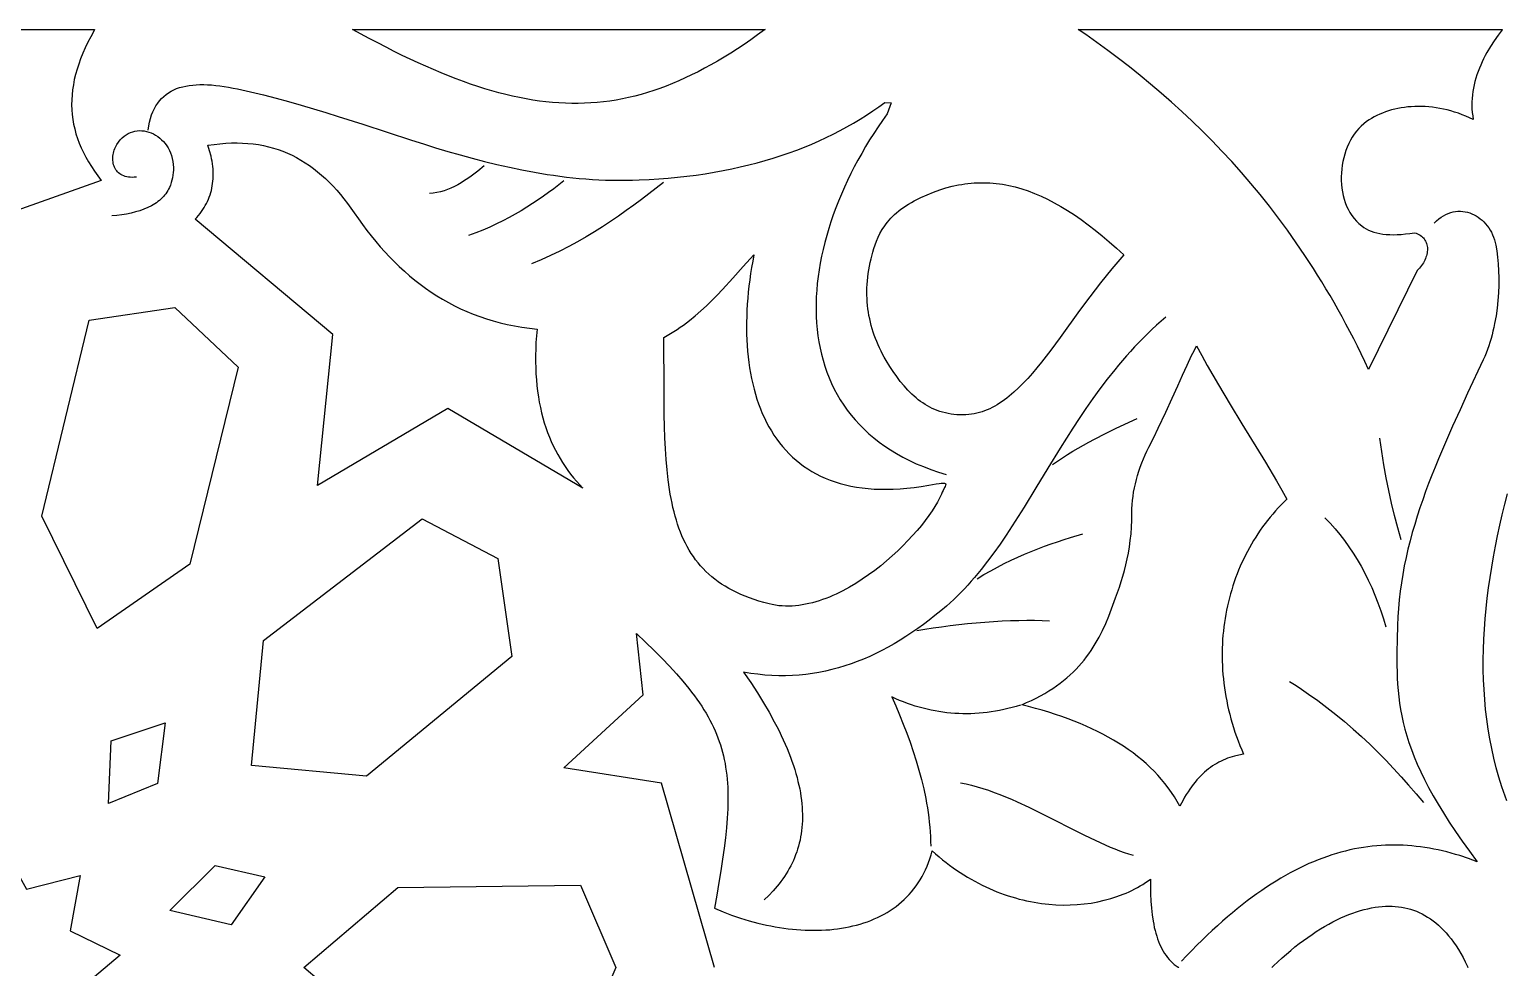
# Model space of a CAD drawing. Extents: x -332 to 348, y -263 to 352.
# Drawn here: x 3.03 to 46.91, y 264.11 to 292 of the extents above; entities that cross this region are included whole.
import ezdxf

# ---------------------------------------------------------------- set-up
doc = ezdxf.new("R2010")
doc.units = 0
doc.layers.add('LAYER_1', color=18, linetype='CONTINUOUS')
doc.layers.add('LAYER_2', color=174, linetype='CONTINUOUS')

msp = doc.modelspace()

# ---------------------------------------------------------------- linework, layer by layer
at = {"layer": 'LAYER_1'}
for points in [[(-1.023, 292), (4.971, 292), (4.945, 291.955), (4.853, 291.786), (4.768, 291.62), (4.69, 291.455), (4.619, 291.293), (4.555, 291.133), (4.498, 290.974), (4.447, 290.817), (4.404, 290.662), (4.367, 290.509), (4.338, 290.356), (4.315, 290.206), (4.299, 290.057), (4.29, 289.909), (4.287, 289.762), (4.292, 289.616), (4.303, 289.471), (4.321, 289.328), (4.346, 289.185), (4.378, 289.043), (4.416, 288.901), (4.461, 288.76), (4.513, 288.62), (4.572, 288.481), (4.637, 288.341), (4.709, 288.202), (4.788, 288.063), (4.873, 287.925), (4.965, 287.786), (5.064, 287.648), (5.169, 287.509), (2.35, 286.513)], [(46.95, 269.064), (46.899, 269.204), (46.85, 269.344), (46.804, 269.482), (46.715, 269.766), (46.636, 270.049), (46.564, 270.334), (46.501, 270.62), (46.444, 270.908), (46.396, 271.197), (46.355, 271.488), (46.321, 271.78), (46.293, 272.074), (46.273, 272.37), (46.259, 272.666), (46.252, 272.964), (46.251, 273.264), (46.257, 273.565), (46.268, 273.867), (46.285, 274.17), (46.308, 274.474), (46.337, 274.78), (46.371, 275.086), (46.41, 275.394), (46.454, 275.703), (46.503, 276.012), (46.556, 276.322), (46.614, 276.633), (46.677, 276.945), (46.743, 277.257), (46.814, 277.57), (46.888, 277.884), (46.966, 278.198)], [(23.4, 264.109), (21.823, 269.585), (18.923, 270.044), (21.274, 272.221), (21.078, 274.041), (21.348, 273.785), (21.601, 273.538), (21.838, 273.299), (22.06, 273.067), (22.266, 272.841), (22.458, 272.621), (22.635, 272.404), (22.718, 272.298), (22.798, 272.191), (22.874, 272.086), (22.947, 271.981), (23.017, 271.877), (23.083, 271.773), (23.146, 271.669), (23.206, 271.565), (23.262, 271.461), (23.316, 271.358), (23.366, 271.253), (23.414, 271.149), (23.458, 271.044), (23.499, 270.939), (23.538, 270.833), (23.574, 270.726), (23.606, 270.618), (23.636, 270.51), (23.664, 270.4), (23.688, 270.289), (23.71, 270.177), (23.729, 270.063), (23.746, 269.948), (23.761, 269.831), (23.772, 269.713), (23.782, 269.593), (23.789, 269.47), (23.793, 269.346), (23.796, 269.22), (23.796, 269.091), (23.79, 268.826), (23.775, 268.551), (23.752, 268.264), (23.721, 267.965), (23.683, 267.653), (23.638, 267.328), (23.586, 266.987), (23.528, 266.631), (23.464, 266.259), (23.395, 265.869), (23.65, 265.763), (23.907, 265.666), (24.166, 265.578), (24.425, 265.5), (24.684, 265.43), (24.814, 265.399), (24.943, 265.37), (25.072, 265.343), (25.201, 265.319), (25.33, 265.298), (25.458, 265.278), (25.586, 265.262), (25.713, 265.247), (25.839, 265.236), (25.965, 265.226), (26.09, 265.22), (26.215, 265.215), (26.338, 265.214), (26.461, 265.215), (26.582, 265.218), (26.703, 265.225), (26.822, 265.233), (26.94, 265.245), (27.057, 265.259), (27.173, 265.276), (27.287, 265.295), (27.4, 265.318), (27.512, 265.343), (27.622, 265.371), (27.73, 265.401), (27.836, 265.434), (27.941, 265.471), (28.044, 265.51), (28.145, 265.551), (28.244, 265.596), (28.341, 265.644), (28.436, 265.694), (28.529, 265.748), (28.619, 265.804), (28.708, 265.864), (28.794, 265.926), (28.877, 265.991), (28.959, 266.059), (29.037, 266.131), (29.113, 266.205), (29.187, 266.283), (29.257, 266.363), (29.325, 266.447), (29.39, 266.533), (29.452, 266.623), (29.511, 266.716), (29.568, 266.813), (29.621, 266.912), (29.67, 267.015), (29.717, 267.12), (29.76, 267.229), (29.8, 267.342), (29.837, 267.457), (29.87, 267.576), (29.971, 267.486), (30.073, 267.398), (30.176, 267.313), (30.28, 267.231), (30.385, 267.152), (30.49, 267.075), (30.596, 267.001), (30.703, 266.93), (30.81, 266.861), (30.917, 266.796), (31.025, 266.732), (31.134, 266.672), (31.243, 266.614), (31.352, 266.559), (31.461, 266.506), (31.571, 266.456), (31.681, 266.408), (31.791, 266.363), (31.902, 266.321), (32.012, 266.281), (32.123, 266.243), (32.234, 266.208), (32.344, 266.175), (32.455, 266.145), (32.565, 266.117), (32.675, 266.092), (32.786, 266.069), (32.895, 266.048), (33.115, 266.014), (33.332, 265.989), (33.548, 265.973), (33.762, 265.966), (33.974, 265.968), (34.183, 265.979), (34.389, 265.998), (34.591, 266.026), (34.79, 266.062), (34.985, 266.106), (35.176, 266.158), (35.362, 266.218), (35.543, 266.285), (35.632, 266.322), (35.719, 266.361), (35.805, 266.401), (35.889, 266.444), (35.972, 266.488), (36.054, 266.534), (36.134, 266.581), (36.212, 266.631), (36.288, 266.682), (36.363, 266.735), (36.359, 266.512), (36.361, 266.294), (36.369, 266.082), (36.384, 265.876), (36.406, 265.677), (36.435, 265.485), (36.453, 265.392), (36.472, 265.301), (36.493, 265.212), (36.516, 265.126), (36.542, 265.042), (36.569, 264.96), (36.598, 264.881), (36.63, 264.804), (36.663, 264.73), (36.699, 264.659), (36.736, 264.59), (36.777, 264.525), (36.819, 264.462), (36.863, 264.403), (36.91, 264.346), (36.959, 264.293), (37.011, 264.243), (37.065, 264.197), (37.121, 264.153), (37.18, 264.114), (37.196, 264.114), (37.188, 264.109)], [(39.966, 264.109), (40.013, 264.155), (40.141, 264.276), (40.269, 264.392), (40.397, 264.505), (40.525, 264.614), (40.653, 264.718), (40.78, 264.818), (40.907, 264.914), (41.033, 265.005), (41.159, 265.092), (41.284, 265.175), (41.409, 265.254), (41.533, 265.328), (41.655, 265.398), (41.777, 265.463), (41.898, 265.525), (42.018, 265.581), (42.137, 265.634), (42.254, 265.682), (42.37, 265.725), (42.484, 265.765), (42.597, 265.8), (42.709, 265.831), (42.819, 265.857), (42.927, 265.88), (43.034, 265.898), (43.138, 265.912), (43.241, 265.923), (43.343, 265.929), (43.442, 265.931), (43.54, 265.929), (43.636, 265.924), (43.73, 265.914), (43.823, 265.901), (43.914, 265.884), (44.003, 265.864), (44.091, 265.839), (44.178, 265.811), (44.264, 265.779), (44.348, 265.743), (44.432, 265.702), (44.515, 265.658), (44.596, 265.61), (44.677, 265.557), (44.757, 265.499), (44.836, 265.437), (44.915, 265.37), (44.993, 265.298), (45.07, 265.221), (45.146, 265.138), (45.221, 265.05), (45.295, 264.957), (45.368, 264.857), (45.44, 264.752), (45.511, 264.641), (45.58, 264.524), (45.648, 264.401), (45.715, 264.272), (45.779, 264.137), (45.792, 264.109)]]:
    msp.add_lwpolyline(points, dxfattribs=at)
for points in [[(24.883, 291.987), (24.678, 291.839), (24.476, 291.696), (24.275, 291.559), (24.076, 291.427), (23.878, 291.301), (23.682, 291.179), (23.487, 291.063), (23.293, 290.952), (23.101, 290.846), (22.909, 290.745), (22.718, 290.65), (22.529, 290.56), (22.34, 290.475), (22.151, 290.395), (21.964, 290.32), (21.777, 290.25), (21.59, 290.185), (21.403, 290.126), (21.217, 290.071), (21.031, 290.021), (20.845, 289.977), (20.659, 289.938), (20.472, 289.903), (20.286, 289.874), (20.099, 289.849), (19.912, 289.829), (19.724, 289.815), (19.535, 289.805), (19.346, 289.8), (19.156, 289.8), (18.965, 289.805), (18.774, 289.815), (18.581, 289.83), (18.387, 289.849), (18.191, 289.874), (17.994, 289.903), (17.796, 289.937), (17.597, 289.975), (17.395, 290.019), (17.192, 290.067), (16.987, 290.12), (16.78, 290.178), (16.572, 290.24), (16.361, 290.307), (16.148, 290.379), (15.932, 290.455), (15.714, 290.536), (15.494, 290.622), (15.271, 290.712), (15.046, 290.807), (14.818, 290.907), (14.587, 291.011), (14.353, 291.119), (14.116, 291.232), (13.876, 291.35), (13.632, 291.472), (13.386, 291.599), (13.136, 291.73), (12.635, 292), (24.9, 292)], [(46.81, 291.994), (46.689, 291.832), (46.573, 291.665), (46.462, 291.492), (46.357, 291.314), (46.308, 291.223), (46.261, 291.132), (46.216, 291.038), (46.174, 290.944), (46.134, 290.849), (46.097, 290.753), (46.063, 290.656), (46.032, 290.558), (46.004, 290.459), (45.98, 290.359), (45.959, 290.258), (45.941, 290.157), (45.928, 290.055), (45.918, 289.952), (45.913, 289.848), (45.912, 289.744), (45.915, 289.64), (45.923, 289.535), (45.936, 289.429), (45.953, 289.323), (45.842, 289.375), (45.732, 289.423), (45.621, 289.467), (45.51, 289.508), (45.399, 289.545), (45.288, 289.577), (45.178, 289.607), (45.068, 289.632), (44.958, 289.654), (44.849, 289.673), (44.741, 289.688), (44.633, 289.699), (44.526, 289.707), (44.42, 289.712), (44.315, 289.713), (44.211, 289.711), (44.109, 289.705), (44.008, 289.697), (43.908, 289.685), (43.809, 289.67), (43.713, 289.652), (43.618, 289.631), (43.524, 289.607), (43.433, 289.58), (43.343, 289.55), (43.256, 289.517), (43.171, 289.481), (43.088, 289.442), (43.008, 289.401), (42.929, 289.357), (42.854, 289.31), (42.781, 289.26), (42.699, 289.198), (42.622, 289.129), (42.549, 289.054), (42.48, 288.974), (42.416, 288.889), (42.357, 288.799), (42.302, 288.705), (42.252, 288.607), (42.207, 288.506), (42.167, 288.402), (42.132, 288.295), (42.101, 288.186), (42.076, 288.076), (42.056, 287.964), (42.041, 287.85), (42.031, 287.737), (42.026, 287.623), (42.027, 287.509), (42.033, 287.396), (42.045, 287.283), (42.063, 287.173), (42.085, 287.064), (42.114, 286.957), (42.148, 286.852), (42.189, 286.751), (42.235, 286.653), (42.287, 286.559), (42.345, 286.469), (42.409, 286.383), (42.479, 286.303), (42.555, 286.227), (42.638, 286.158), (42.702, 286.112), (42.769, 286.071), (42.841, 286.034), (42.917, 286.002), (42.998, 285.974), (43.083, 285.95), (43.172, 285.931), (43.266, 285.916), (43.366, 285.906), (43.47, 285.9), (43.579, 285.899), (43.694, 285.902), (43.814, 285.909), (43.94, 285.921), (44.071, 285.938), (44.208, 285.959), (44.255, 285.943), (44.299, 285.925), (44.339, 285.905), (44.377, 285.882), (44.411, 285.857), (44.442, 285.83), (44.47, 285.802), (44.495, 285.771), (44.517, 285.739), (44.536, 285.705), (44.553, 285.67), (44.566, 285.634), (44.576, 285.597), (44.584, 285.558), (44.589, 285.519), (44.591, 285.479), (44.59, 285.438), (44.587, 285.397), (44.581, 285.355), (44.572, 285.313), (44.561, 285.271), (44.547, 285.228), (44.531, 285.186), (44.513, 285.144), (44.492, 285.103), (44.469, 285.062), (44.443, 285.021), (44.415, 284.981), (44.385, 284.942), (44.353, 284.904), (44.318, 284.867), (44.282, 284.831), (42.841, 281.895), (42.732, 282.126), (42.622, 282.354), (42.511, 282.58), (42.398, 282.803), (42.284, 283.023), (42.168, 283.241), (42.052, 283.456), (41.934, 283.669), (41.815, 283.879), (41.695, 284.087), (41.574, 284.292), (41.451, 284.495), (41.327, 284.695), (41.203, 284.893), (40.949, 285.281), (40.692, 285.661), (40.43, 286.031), (40.164, 286.392), (39.894, 286.745), (39.619, 287.089), (39.341, 287.425), (39.059, 287.753), (38.773, 288.073), (38.483, 288.386), (38.19, 288.691), (37.894, 288.989), (37.594, 289.279), (37.291, 289.563), (36.984, 289.841), (36.675, 290.112), (36.363, 290.377), (36.047, 290.636), (35.729, 290.889), (35.409, 291.137), (35.086, 291.379), (34.76, 291.616), (34.432, 291.848), (34.212, 292), (46.815, 292)], [(9.368, 288.625), (9.528, 288.614), (9.685, 288.598), (9.84, 288.576), (9.991, 288.548), (10.139, 288.514), (10.285, 288.475), (10.428, 288.429), (10.568, 288.378), (10.706, 288.322), (10.84, 288.259), (10.973, 288.192), (11.103, 288.118), (11.23, 288.04), (11.355, 287.956), (11.478, 287.866), (11.598, 287.772), (11.716, 287.672), (11.832, 287.567), (11.946, 287.457), (12.058, 287.342), (12.168, 287.221), (12.275, 287.096), (12.381, 286.966), (12.485, 286.831), (12.588, 286.691), (12.688, 286.547), (12.811, 286.37), (12.935, 286.197), (13.063, 286.027), (13.192, 285.861), (13.325, 285.699), (13.46, 285.541), (13.598, 285.387), (13.738, 285.237), (13.882, 285.091), (14.028, 284.949), (14.178, 284.811), (14.33, 284.678), (14.486, 284.55), (14.644, 284.426), (14.806, 284.307), (14.972, 284.193), (15.141, 284.083), (15.313, 283.979), (15.488, 283.879), (15.668, 283.785), (15.851, 283.696), (16.037, 283.613), (16.228, 283.535), (16.422, 283.462), (16.62, 283.396), (16.822, 283.334), (17.028, 283.279), (17.238, 283.23), (17.453, 283.187), (17.671, 283.149), (17.894, 283.118), (18.121, 283.094), (18.104, 282.892), (18.091, 282.694), (18.083, 282.5), (18.078, 282.309), (18.078, 282.123), (18.082, 281.94), (18.09, 281.76), (18.102, 281.585), (18.118, 281.413), (18.138, 281.244), (18.162, 281.08), (18.19, 280.918), (18.221, 280.76), (18.256, 280.606), (18.295, 280.454), (18.338, 280.307), (18.384, 280.162), (18.434, 280.021), (18.488, 279.883), (18.545, 279.748), (18.605, 279.616), (18.669, 279.487), (18.736, 279.362), (18.807, 279.239), (18.88, 279.12), (18.957, 279.003), (19.038, 278.889), (19.121, 278.779), (19.208, 278.671), (19.298, 278.565), (19.39, 278.463), (19.486, 278.363), (15.467, 280.728), (11.6, 278.445), (12.055, 282.931), (7.96, 286.356), (8.011, 286.412), (8.059, 286.469), (8.104, 286.527), (8.147, 286.585), (8.187, 286.644), (8.225, 286.705), (8.261, 286.766), (8.294, 286.827), (8.324, 286.89), (8.352, 286.954), (8.378, 287.018), (8.401, 287.083), (8.422, 287.149), (8.44, 287.216), (8.455, 287.283), (8.468, 287.352), (8.479, 287.421), (8.487, 287.491), (8.493, 287.562), (8.496, 287.633), (8.496, 287.706), (8.495, 287.779), (8.49, 287.854), (8.483, 287.929), (8.474, 288.004), (8.462, 288.081), (8.448, 288.158), (8.431, 288.237), (8.39, 288.396), (8.339, 288.558), (8.519, 288.585), (8.695, 288.605), (8.868, 288.619), (9.038, 288.627), (9.205, 288.629)], [(31.491, 287.443), (31.585, 287.438), (31.679, 287.431), (31.773, 287.422), (31.867, 287.411), (31.961, 287.397), (32.055, 287.381), (32.149, 287.362), (32.339, 287.318), (32.529, 287.264), (32.721, 287.201), (32.913, 287.128), (33.106, 287.045), (33.301, 286.953), (33.498, 286.851), (33.695, 286.74), (33.895, 286.619), (34.096, 286.488), (34.299, 286.347), (34.504, 286.196), (34.711, 286.036), (34.92, 285.866), (35.132, 285.686), (35.345, 285.496), (35.562, 285.296), (35.383, 285.091), (35.209, 284.885), (35.04, 284.678), (34.875, 284.469), (34.714, 284.261), (34.557, 284.053), (34.252, 283.64), (33.674, 282.842), (33.395, 282.466), (33.257, 282.285), (33.121, 282.111), (32.984, 281.942), (32.848, 281.78), (32.711, 281.626), (32.575, 281.48), (32.437, 281.342), (32.298, 281.213), (32.158, 281.094), (32.088, 281.038), (32.017, 280.985), (31.945, 280.934), (31.873, 280.886), (31.801, 280.841), (31.727, 280.799), (31.654, 280.76), (31.579, 280.723), (31.504, 280.69), (31.428, 280.66), (31.351, 280.633), (31.274, 280.609), (31.196, 280.589), (31.117, 280.572), (31.036, 280.559), (30.955, 280.549), (30.873, 280.543), (30.79, 280.54), (30.697, 280.541), (30.605, 280.545), (30.516, 280.553), (30.429, 280.565), (30.344, 280.58), (30.26, 280.598), (30.179, 280.619), (30.099, 280.643), (30.021, 280.671), (29.945, 280.701), (29.871, 280.734), (29.798, 280.771), (29.727, 280.81), (29.657, 280.851), (29.589, 280.895), (29.522, 280.942), (29.456, 280.992), (29.392, 281.043), (29.329, 281.097), (29.268, 281.154), (29.207, 281.212), (29.148, 281.273), (29.033, 281.401), (28.921, 281.536), (28.813, 281.678), (28.709, 281.827), (28.607, 281.981), (28.496, 282.162), (28.444, 282.254), (28.394, 282.346), (28.347, 282.438), (28.302, 282.531), (28.26, 282.625), (28.22, 282.719), (28.182, 282.814), (28.147, 282.909), (28.115, 283.005), (28.084, 283.102), (28.057, 283.199), (28.032, 283.297), (28.01, 283.396), (27.99, 283.495), (27.973, 283.595), (27.959, 283.696), (27.947, 283.797), (27.938, 283.899), (27.932, 284.002), (27.928, 284.105), (27.928, 284.209), (27.93, 284.314), (27.935, 284.419), (27.943, 284.525), (27.953, 284.632), (27.967, 284.74), (27.984, 284.849), (28.003, 284.958), (28.026, 285.068), (28.051, 285.178), (28.103, 285.381), (28.134, 285.487), (28.17, 285.597), (28.212, 285.708), (28.26, 285.821), (28.316, 285.935), (28.381, 286.049), (28.456, 286.163), (28.497, 286.22), (28.541, 286.276), (28.588, 286.332), (28.639, 286.388), (28.692, 286.443), (28.749, 286.498), (28.809, 286.552), (28.873, 286.605), (28.94, 286.658), (29.011, 286.71), (29.087, 286.76), (29.166, 286.81), (29.249, 286.859), (29.337, 286.907), (29.527, 287.001), (29.715, 287.087), (29.904, 287.163), (30.091, 287.231), (30.278, 287.289), (30.465, 287.338), (30.652, 287.378), (30.745, 287.394), (30.838, 287.409), (30.931, 287.42), (31.025, 287.43), (31.118, 287.437), (31.211, 287.442), (31.305, 287.445), (31.398, 287.445)], [(24.532, 285.11), (24.5, 284.925), (24.471, 284.74), (24.445, 284.556), (24.422, 284.372), (24.402, 284.19), (24.385, 284.008), (24.372, 283.828), (24.361, 283.648), (24.354, 283.47), (24.35, 283.293), (24.35, 283.117), (24.352, 282.944), (24.359, 282.771), (24.368, 282.601), (24.381, 282.432), (24.398, 282.265), (24.418, 282.1), (24.441, 281.938), (24.468, 281.777), (24.499, 281.619), (24.534, 281.464), (24.572, 281.31), (24.614, 281.16), (24.659, 281.012), (24.709, 280.867), (24.762, 280.725), (24.819, 280.586), (24.88, 280.451), (24.945, 280.318), (25.014, 280.189), (25.087, 280.063), (25.165, 279.941), (25.246, 279.822), (25.331, 279.707), (25.421, 279.596), (25.514, 279.489), (25.612, 279.386), (25.715, 279.287), (25.821, 279.193), (25.932, 279.102), (26.047, 279.016), (26.167, 278.935), (26.291, 278.858), (26.42, 278.786), (26.553, 278.719), (26.691, 278.657), (26.833, 278.6), (26.98, 278.548), (27.132, 278.501), (27.288, 278.459), (27.449, 278.423), (27.615, 278.393), (27.786, 278.368), (27.961, 278.349), (28.142, 278.336), (28.327, 278.328), (28.518, 278.327), (28.713, 278.332), (28.913, 278.343), (29.119, 278.361), (29.329, 278.385), (29.545, 278.415), (29.766, 278.452), (29.99, 278.49), (30.073, 278.503), (30.14, 278.51), (30.192, 278.512), (30.23, 278.509), (30.255, 278.502), (30.263, 278.496), (30.268, 278.488), (30.271, 278.48), (30.272, 278.47), (30.268, 278.446), (30.256, 278.416), (30.239, 278.381), (30.193, 278.294), (30.167, 278.241), (30.141, 278.182), (30.089, 278.068), (30.025, 277.946), (29.95, 277.818), (29.864, 277.684), (29.768, 277.544), (29.662, 277.401), (29.546, 277.254), (29.421, 277.104), (29.288, 276.953), (29.147, 276.801), (28.999, 276.649), (28.843, 276.498), (28.681, 276.348), (28.513, 276.201), (28.34, 276.057), (28.161, 275.917), (27.978, 275.783), (27.791, 275.654), (27.6, 275.531), (27.406, 275.416), (27.21, 275.31), (27.111, 275.26), (27.012, 275.212), (26.912, 275.167), (26.811, 275.124), (26.711, 275.084), (26.61, 275.047), (26.509, 275.013), (26.408, 274.982), (26.307, 274.954), (26.206, 274.929), (26.105, 274.908), (26.005, 274.89), (25.904, 274.875), (25.804, 274.864), (25.704, 274.857), (25.604, 274.854), (25.505, 274.854), (25.406, 274.859), (25.308, 274.867), (25.211, 274.88), (25.114, 274.898), (25.018, 274.92), (24.866, 274.96), (24.72, 275.003), (24.578, 275.048), (24.441, 275.097), (24.308, 275.148), (24.181, 275.201), (24.058, 275.258), (23.939, 275.317), (23.825, 275.378), (23.715, 275.443), (23.61, 275.51), (23.508, 275.579), (23.411, 275.652), (23.318, 275.727), (23.228, 275.805), (23.143, 275.885), (23.061, 275.968), (22.983, 276.054), (22.909, 276.142), (22.837, 276.233), (22.77, 276.327), (22.706, 276.423), (22.644, 276.522), (22.587, 276.624), (22.532, 276.728), (22.48, 276.835), (22.431, 276.944), (22.385, 277.057), (22.341, 277.172), (22.301, 277.289), (22.263, 277.409), (22.227, 277.532), (22.194, 277.657), (22.163, 277.786), (22.134, 277.916), (22.107, 278.05), (22.083, 278.186), (22.06, 278.324), (22.021, 278.609), (21.988, 278.905), (21.962, 279.211), (21.941, 279.527), (21.925, 279.854), (21.914, 280.192), (21.905, 280.54), (21.9, 280.898), (21.897, 281.267), (21.893, 282.846), (21.995, 282.902), (22.094, 282.96), (22.191, 283.02), (22.287, 283.082), (22.381, 283.146), (22.472, 283.211), (22.651, 283.347), (22.825, 283.488), (22.993, 283.636), (23.157, 283.788), (23.318, 283.945), (23.476, 284.105), (23.631, 284.269), (23.94, 284.606), (24.25, 284.949), (24.567, 285.296)], [(9.234, 281.962), (7.804, 276.103), (5.042, 274.184), (3.4, 277.529), (4.808, 283.36), (7.352, 283.733)], [(37.885, 282.303), (38.046, 282.014), (38.211, 281.724), (38.381, 281.434), (38.727, 280.854), (39.078, 280.276), (39.772, 279.137), (40.103, 278.581), (40.261, 278.307), (40.415, 278.037), (40.327, 277.951), (40.241, 277.864), (40.156, 277.775), (40.074, 277.685), (39.994, 277.593), (39.915, 277.499), (39.839, 277.404), (39.764, 277.307), (39.691, 277.209), (39.621, 277.109), (39.552, 277.008), (39.486, 276.905), (39.421, 276.801), (39.358, 276.696), (39.298, 276.59), (39.239, 276.482), (39.183, 276.373), (39.129, 276.263), (39.077, 276.152), (39.026, 276.039), (38.979, 275.926), (38.933, 275.811), (38.889, 275.696), (38.848, 275.579), (38.808, 275.462), (38.771, 275.343), (38.736, 275.224), (38.704, 275.103), (38.673, 274.982), (38.645, 274.86), (38.619, 274.737), (38.596, 274.614), (38.574, 274.49), (38.555, 274.365), (38.539, 274.239), (38.524, 274.113), (38.512, 273.986), (38.503, 273.859), (38.495, 273.731), (38.491, 273.602), (38.488, 273.473), (38.488, 273.344), (38.49, 273.214), (38.495, 273.084), (38.503, 272.954), (38.512, 272.823), (38.525, 272.692), (38.539, 272.561), (38.557, 272.429), (38.576, 272.297), (38.599, 272.166), (38.623, 272.034), (38.651, 271.902), (38.681, 271.769), (38.713, 271.637), (38.749, 271.505), (38.786, 271.373), (38.827, 271.241), (38.87, 271.109), (38.916, 270.977), (38.964, 270.846), (39.015, 270.714), (39.069, 270.583), (39.126, 270.452), (38.987, 270.427), (38.851, 270.395), (38.716, 270.354), (38.65, 270.33), (38.585, 270.304), (38.52, 270.276), (38.456, 270.246), (38.392, 270.213), (38.329, 270.178), (38.267, 270.141), (38.205, 270.101), (38.144, 270.058), (38.084, 270.013), (38.025, 269.965), (37.966, 269.915), (37.908, 269.861), (37.851, 269.805), (37.795, 269.747), (37.739, 269.685), (37.684, 269.621), (37.63, 269.553), (37.577, 269.483), (37.525, 269.409), (37.474, 269.333), (37.423, 269.253), (37.373, 269.17), (37.325, 269.084), (37.277, 268.995), (37.23, 268.902), (37.151, 269.044), (37.067, 269.182), (36.979, 269.317), (36.885, 269.449), (36.787, 269.577), (36.684, 269.702), (36.577, 269.824), (36.465, 269.942), (36.348, 270.058), (36.227, 270.17), (36.102, 270.279), (35.972, 270.386), (35.838, 270.489), (35.699, 270.589), (35.557, 270.686), (35.41, 270.78), (35.259, 270.872), (35.104, 270.96), (34.944, 271.046), (34.781, 271.129), (34.614, 271.209), (34.443, 271.287), (34.268, 271.362), (34.089, 271.434), (33.907, 271.503), (33.721, 271.57), (33.531, 271.635), (33.338, 271.697), (33.141, 271.756), (32.94, 271.813), (32.736, 271.868), (32.529, 271.92), (32.676, 271.984), (32.818, 272.049), (32.955, 272.117), (33.087, 272.186), (33.213, 272.258), (33.335, 272.331), (33.451, 272.406), (33.563, 272.483), (33.67, 272.562), (33.773, 272.642), (33.872, 272.724), (33.967, 272.808), (34.057, 272.893), (34.144, 272.98), (34.227, 273.068), (34.306, 273.158), (34.382, 273.25), (34.454, 273.343), (34.524, 273.437), (34.59, 273.532), (34.654, 273.629), (34.714, 273.728), (34.773, 273.827), (34.828, 273.928), (34.882, 274.03), (34.933, 274.133), (35.029, 274.342), (35.118, 274.556), (35.201, 274.774), (35.319, 275.099), (35.432, 275.422), (35.484, 275.584), (35.535, 275.748), (35.582, 275.914), (35.625, 276.083), (35.665, 276.256), (35.701, 276.433), (35.732, 276.616), (35.758, 276.804), (35.779, 276.999), (35.793, 277.201), (35.802, 277.412), (35.804, 277.631), (35.806, 277.751), (35.812, 277.873), (35.823, 277.996), (35.838, 278.12), (35.857, 278.244), (35.881, 278.369), (35.908, 278.494), (35.939, 278.618), (35.974, 278.742), (36.012, 278.866), (36.054, 278.989), (36.098, 279.11), (36.146, 279.23), (36.197, 279.349), (36.251, 279.466), (36.307, 279.581), (36.453, 279.872), (36.586, 280.142), (36.815, 280.624), (37.006, 281.04), (37.168, 281.403), (37.311, 281.726), (37.445, 282.023), (37.581, 282.307), (37.652, 282.448), (37.728, 282.591)], [(16.954, 276.27), (17.375, 273.357), (13.05, 269.795), (9.63, 270.112), (9.988, 273.827), (14.703, 277.45)], [(6.835, 269.579), (5.382, 268.984), (5.464, 270.85), (7.065, 271.388)], [(2.945, 266.433), (4.539, 266.842), (4.247, 265.199), (5.727, 264.472), (4.464, 263.403), (5.137, 261.88), (3.493, 261.886), (3.045, 260.279), (1.79, 261.358), (0.43, 260.42), (0.151, 262.066), (-1.484, 262.235), (-0.657, 263.678), (-1.802, 264.875), (-0.255, 265.44), (-0.375, 267.106), (1.167, 266.529), (2.129, 267.883)], [(10.032, 266.808), (9.031, 265.381), (7.202, 265.803), (8.557, 267.137)], [(20.464, 264.109), (19.412, 261.659), (13.98, 261.731), (11.188, 264.109), (13.98, 266.486), (19.412, 266.558)]]:
    msp.add_lwpolyline(points, close=True, dxfattribs=at)
at = {"layer": 'LAYER_2'}
for points in [[(6.561, 289.01), (6.58, 289.132), (6.604, 289.248), (6.633, 289.357), (6.666, 289.46), (6.705, 289.557), (6.747, 289.648), (6.794, 289.732), (6.846, 289.811), (6.902, 289.884), (6.962, 289.951), (7.027, 290.012), (7.095, 290.068), (7.168, 290.119), (7.244, 290.165), (7.325, 290.205), (7.409, 290.241), (7.497, 290.272), (7.589, 290.298), (7.684, 290.319), (7.783, 290.336), (7.886, 290.349), (7.992, 290.357), (8.101, 290.361), (8.213, 290.361), (8.329, 290.357), (8.447, 290.35), (8.569, 290.339), (8.694, 290.324), (8.821, 290.306), (8.952, 290.284), (9.085, 290.259), (9.221, 290.232), (9.605, 290.146), (9.986, 290.055), (10.363, 289.958), (10.738, 289.856), (11.11, 289.751), (11.48, 289.641), (11.847, 289.529), (12.213, 289.414), (12.941, 289.181), (13.664, 288.945), (14.386, 288.712), (14.747, 288.598), (15.108, 288.486), (15.47, 288.377), (15.833, 288.273), (16.197, 288.172), (16.563, 288.076), (16.93, 287.986), (17.299, 287.902), (17.671, 287.824), (18.045, 287.754), (18.421, 287.692), (18.611, 287.664), (18.801, 287.638), (18.993, 287.614), (19.185, 287.593), (19.378, 287.574), (19.572, 287.558), (19.766, 287.544), (19.962, 287.533), (20.159, 287.525), (20.357, 287.519), (20.556, 287.516), (20.757, 287.517), (20.958, 287.52), (21.161, 287.526), (21.451, 287.54), (21.739, 287.558), (22.022, 287.58), (22.302, 287.607), (22.579, 287.638), (22.852, 287.673), (23.121, 287.713), (23.387, 287.757), (23.65, 287.805), (23.908, 287.857), (24.163, 287.913), (24.414, 287.973), (24.662, 288.037), (24.906, 288.105), (25.146, 288.177), (25.382, 288.253), (25.615, 288.333), (25.843, 288.416), (26.068, 288.504), (26.289, 288.595), (26.506, 288.69), (26.719, 288.788), (26.929, 288.89), (27.134, 288.996), (27.335, 289.105), (27.533, 289.218), (27.726, 289.334), (27.915, 289.454), (28.101, 289.577), (28.282, 289.703), (28.459, 289.833), (28.651, 289.823), (28.53, 289.49), (28.394, 289.299), (28.261, 289.106), (28.133, 288.911), (28.009, 288.715), (27.889, 288.517), (27.773, 288.318), (27.661, 288.118), (27.553, 287.917), (27.45, 287.714), (27.352, 287.511), (27.258, 287.308), (27.168, 287.103), (27.084, 286.899), (27.003, 286.694), (26.928, 286.488), (26.858, 286.283), (26.792, 286.078), (26.732, 285.873), (26.676, 285.668), (26.626, 285.463), (26.581, 285.259), (26.541, 285.056), (26.507, 284.853), (26.478, 284.652), (26.454, 284.451), (26.436, 284.251), (26.424, 284.053), (26.417, 283.856), (26.416, 283.661), (26.421, 283.467), (26.431, 283.275), (26.448, 283.084), (26.471, 282.896), (26.499, 282.71), (26.534, 282.526), (26.575, 282.344), (26.623, 282.165), (26.677, 281.988), (26.737, 281.814), (26.803, 281.643), (26.877, 281.475), (26.957, 281.31), (27.043, 281.148), (27.137, 280.99), (27.237, 280.834), (27.344, 280.683), (27.458, 280.535), (27.579, 280.391), (27.707, 280.25), (27.843, 280.114), (27.985, 279.982), (28.135, 279.854), (28.293, 279.731), (28.457, 279.612), (28.63, 279.498), (28.809, 279.389), (28.997, 279.284), (29.192, 279.184), (29.395, 279.09), (29.606, 279.001), (29.825, 278.917), (30.052, 278.839), (30.287, 278.766)], [(6.211, 287.611), (6.148, 287.605), (6.088, 287.603), (6.031, 287.605), (5.977, 287.611), (5.926, 287.62), (5.878, 287.632), (5.834, 287.648), (5.792, 287.666), (5.753, 287.688), (5.718, 287.712), (5.685, 287.738), (5.655, 287.767), (5.628, 287.799), (5.604, 287.832), (5.583, 287.867), (5.565, 287.903), (5.549, 287.941), (5.536, 287.981), (5.526, 288.022), (5.519, 288.063), (5.514, 288.106), (5.512, 288.149), (5.512, 288.193), (5.516, 288.237), (5.521, 288.281), (5.53, 288.326), (5.541, 288.37), (5.554, 288.414), (5.57, 288.457), (5.589, 288.5), (5.61, 288.542), (5.633, 288.583), (5.681, 288.655), (5.733, 288.721), (5.789, 288.779), (5.847, 288.829), (5.908, 288.873), (5.971, 288.909), (6.036, 288.939), (6.102, 288.962), (6.17, 288.979), (6.239, 288.989), (6.308, 288.993), (6.378, 288.991), (6.448, 288.983), (6.517, 288.97), (6.585, 288.95), (6.653, 288.925), (6.719, 288.895), (6.783, 288.86), (6.845, 288.819), (6.905, 288.773), (6.962, 288.723), (7.016, 288.668), (7.066, 288.609), (7.113, 288.545), (7.155, 288.477), (7.194, 288.405), (7.227, 288.33), (7.255, 288.25), (7.278, 288.167), (7.296, 288.08), (7.307, 287.99), (7.311, 287.896), (7.311, 287.82), (7.306, 287.744), (7.298, 287.668), (7.285, 287.593), (7.269, 287.519), (7.249, 287.447), (7.225, 287.376), (7.196, 287.307), (7.171, 287.257), (7.144, 287.208), (7.115, 287.161), (7.084, 287.116), (7.05, 287.072), (7.014, 287.031), (6.977, 286.991), (6.937, 286.953), (6.895, 286.916), (6.851, 286.881), (6.805, 286.847), (6.758, 286.816), (6.657, 286.756), (6.55, 286.703), (6.435, 286.655), (6.315, 286.612), (6.189, 286.575), (6.057, 286.542), (5.92, 286.514), (5.778, 286.491), (5.632, 286.471), (5.481, 286.455)], [(16.55, 287.942), (16.357, 287.789), (16.162, 287.643), (16.064, 287.573), (15.966, 287.507), (15.867, 287.445), (15.767, 287.386), (15.666, 287.333), (15.564, 287.284), (15.461, 287.241), (15.357, 287.205), (15.252, 287.174), (15.145, 287.151), (15.037, 287.136), (14.928, 287.128)], [(18.915, 287.498), (18.768, 287.382), (18.618, 287.267), (18.466, 287.153), (18.31, 287.041), (18.151, 286.931), (17.989, 286.822), (17.822, 286.715), (17.651, 286.611), (17.475, 286.508), (17.294, 286.409), (17.107, 286.312), (16.915, 286.217), (16.717, 286.126), (16.512, 286.038), (16.301, 285.953), (16.083, 285.871)], [(21.886, 287.454), (21.448, 287.114), (21.226, 286.946), (21.002, 286.779), (20.775, 286.615), (20.544, 286.453), (20.31, 286.294), (20.071, 286.137), (19.828, 285.984), (19.579, 285.834), (19.325, 285.689), (19.064, 285.547), (18.797, 285.41), (18.523, 285.277), (18.242, 285.15), (17.953, 285.028)], [(44.795, 286.245), (44.862, 286.311), (44.93, 286.369), (44.999, 286.42), (45.069, 286.464), (45.14, 286.502), (45.211, 286.533), (45.283, 286.558), (45.355, 286.576), (45.427, 286.589), (45.498, 286.595), (45.569, 286.596), (45.64, 286.592), (45.71, 286.582), (45.778, 286.567), (45.846, 286.546), (45.912, 286.521), (45.976, 286.491), (46.039, 286.457), (46.1, 286.418), (46.158, 286.375), (46.215, 286.328), (46.268, 286.277), (46.319, 286.222), (46.367, 286.164), (46.412, 286.103), (46.454, 286.038), (46.492, 285.97), (46.526, 285.899), (46.557, 285.825), (46.583, 285.749), (46.605, 285.67), (46.623, 285.59), (46.652, 285.414), (46.676, 285.228), (46.693, 285.031), (46.705, 284.826), (46.711, 284.613), (46.709, 284.394), (46.701, 284.171), (46.685, 283.944), (46.661, 283.715), (46.629, 283.486), (46.589, 283.258), (46.565, 283.144), (46.539, 283.031), (46.511, 282.919), (46.481, 282.808), (46.448, 282.698), (46.413, 282.59), (46.375, 282.483), (46.335, 282.378), (46.292, 282.275), (46.247, 282.173), (45.785, 281.185), (45.559, 280.694), (45.337, 280.206), (45.123, 279.72), (44.916, 279.234), (44.817, 278.991), (44.72, 278.748), (44.627, 278.505), (44.536, 278.261), (44.45, 278.018), (44.366, 277.774), (44.287, 277.529), (44.211, 277.284), (44.14, 277.039), (44.074, 276.792), (44.012, 276.545), (43.955, 276.297), (43.903, 276.048), (43.856, 275.799), (43.815, 275.548), (43.78, 275.296), (43.751, 275.042), (43.728, 274.788), (43.711, 274.532), (43.701, 274.274), (43.691, 273.867), (43.683, 273.475), (43.683, 273.093), (43.686, 272.904), (43.693, 272.717), (43.703, 272.53), (43.718, 272.344), (43.737, 272.157), (43.761, 271.969), (43.791, 271.779), (43.827, 271.588), (43.869, 271.394), (43.918, 271.198), (43.975, 270.998), (44.041, 270.794), (44.114, 270.586), (44.197, 270.373), (44.289, 270.155), (44.391, 269.93), (44.503, 269.7), (44.626, 269.462), (44.761, 269.217), (44.908, 268.965), (45.067, 268.703), (45.239, 268.434), (45.424, 268.154), (45.624, 267.865), (45.837, 267.566), (46.066, 267.255), (45.808, 267.349), (45.55, 267.434), (45.421, 267.473), (45.292, 267.509), (45.163, 267.543), (45.034, 267.575), (44.905, 267.604), (44.776, 267.63), (44.647, 267.654), (44.517, 267.676), (44.388, 267.694), (44.258, 267.71), (44.129, 267.724), (43.999, 267.734), (43.869, 267.742), (43.738, 267.747), (43.608, 267.749), (43.477, 267.748), (43.346, 267.744), (43.215, 267.738), (43.083, 267.728), (42.951, 267.715), (42.819, 267.699), (42.687, 267.68), (42.554, 267.658), (42.421, 267.633), (42.288, 267.604), (42.154, 267.572), (42.02, 267.537), (41.885, 267.498), (41.75, 267.457), (41.615, 267.411), (41.479, 267.363), (41.342, 267.311), (41.205, 267.255), (41.068, 267.196), (40.93, 267.133), (40.792, 267.066), (40.653, 266.996), (40.514, 266.923), (40.374, 266.845), (40.233, 266.764), (40.092, 266.679), (39.95, 266.59), (39.807, 266.497), (39.664, 266.4), (39.521, 266.3), (39.376, 266.195), (39.231, 266.086), (39.085, 265.974), (38.939, 265.857), (38.792, 265.736), (38.644, 265.611), (38.495, 265.482), (38.345, 265.348), (38.195, 265.21), (38.044, 265.068), (37.892, 264.922), (37.739, 264.771), (37.586, 264.616), (37.431, 264.456), (37.276, 264.292)], [(36.815, 283.451), (36.675, 283.33), (36.537, 283.206), (36.402, 283.081), (36.27, 282.954), (36.14, 282.825), (36.012, 282.694), (35.887, 282.562), (35.764, 282.428), (35.643, 282.293), (35.525, 282.157), (35.408, 282.019), (35.294, 281.88), (35.07, 281.598), (34.854, 281.313), (34.644, 281.024), (34.44, 280.732), (34.242, 280.438), (34.048, 280.143), (33.859, 279.847), (33.673, 279.55), (33.31, 278.958), (32.954, 278.373), (32.601, 277.798), (32.425, 277.516), (32.247, 277.239), (32.068, 276.967), (31.886, 276.701), (31.702, 276.442), (31.515, 276.189), (31.324, 275.944), (31.226, 275.825), (31.128, 275.707), (31.028, 275.592), (30.927, 275.479), (30.825, 275.369), (30.721, 275.261), (30.616, 275.156), (30.508, 275.053), (30.4, 274.953), (30.289, 274.855), (30.121, 274.713), (29.951, 274.574), (29.781, 274.44), (29.609, 274.311), (29.437, 274.186), (29.263, 274.065), (29.088, 273.95), (28.912, 273.839), (28.734, 273.733), (28.556, 273.632), (28.376, 273.536), (28.195, 273.446), (28.012, 273.361), (27.828, 273.281), (27.643, 273.207), (27.456, 273.138), (27.268, 273.075), (27.079, 273.018), (26.888, 272.967), (26.696, 272.922), (26.502, 272.884), (26.306, 272.851), (26.109, 272.825), (25.911, 272.805), (25.711, 272.791), (25.509, 272.785), (25.305, 272.785), (25.1, 272.791), (24.893, 272.805), (24.685, 272.826), (24.475, 272.854), (24.262, 272.889), (24.474, 272.58), (24.671, 272.278), (24.853, 271.983), (25.021, 271.696), (25.175, 271.416), (25.247, 271.278), (25.315, 271.142), (25.38, 271.008), (25.442, 270.876), (25.5, 270.746), (25.555, 270.617), (25.607, 270.489), (25.655, 270.364), (25.701, 270.24), (25.743, 270.117), (25.781, 269.997), (25.817, 269.878), (25.85, 269.76), (25.879, 269.644), (25.906, 269.53), (25.929, 269.417), (25.95, 269.305), (25.967, 269.195), (25.982, 269.087), (25.994, 268.98), (26.002, 268.875), (26.008, 268.771), (26.012, 268.668), (26.012, 268.567), (26.01, 268.467), (26.004, 268.369), (25.997, 268.272), (25.986, 268.176), (25.973, 268.082), (25.957, 267.989), (25.939, 267.897), (25.918, 267.807), (25.895, 267.717), (25.869, 267.63), (25.84, 267.543), (25.809, 267.458), (25.776, 267.374), (25.741, 267.291), (25.703, 267.209), (25.662, 267.128), (25.62, 267.049), (25.575, 266.971), (25.528, 266.894), (25.478, 266.818), (25.427, 266.743), (25.373, 266.669), (25.317, 266.597), (25.259, 266.525), (25.138, 266.385), (25.008, 266.249), (24.87, 266.117)], [(33.448, 279.061), (33.592, 279.166), (33.741, 279.267), (33.893, 279.366), (34.049, 279.462), (34.207, 279.555), (34.368, 279.645), (34.529, 279.733), (34.692, 279.819), (35.018, 279.984), (35.341, 280.141), (35.961, 280.436)], [(43.805, 276.829), (43.706, 277.185), (43.613, 277.546), (43.526, 277.914), (43.444, 278.288), (43.367, 278.668), (43.297, 279.055), (43.232, 279.447), (43.172, 279.845)], [(41.544, 277.478), (41.697, 277.317), (41.844, 277.152), (41.986, 276.98), (42.123, 276.803), (42.254, 276.62), (42.381, 276.432), (42.502, 276.237), (42.617, 276.038), (42.728, 275.832), (42.833, 275.621), (42.933, 275.404), (43.027, 275.181), (43.117, 274.953), (43.201, 274.719), (43.28, 274.48), (43.353, 274.235)], [(31.204, 275.669), (31.406, 275.791), (31.607, 275.906), (31.809, 276.016), (32.011, 276.119), (32.213, 276.218), (32.414, 276.311), (32.614, 276.398), (32.813, 276.481), (33.011, 276.56), (33.208, 276.634), (33.403, 276.704), (33.597, 276.77), (33.788, 276.833), (33.977, 276.892), (34.348, 277)], [(29.412, 274.131), (29.652, 274.17), (29.898, 274.208), (30.148, 274.243), (30.402, 274.276), (30.659, 274.306), (30.917, 274.333), (31.176, 274.358), (31.434, 274.38), (31.69, 274.398), (31.944, 274.413), (32.195, 274.424), (32.44, 274.431), (32.681, 274.434), (32.914, 274.432), (33.14, 274.426), (33.357, 274.415)], [(40.489, 272.613), (40.634, 272.522), (40.777, 272.43), (41.058, 272.241), (41.334, 272.044), (41.604, 271.842), (41.868, 271.634), (42.127, 271.42), (42.381, 271.2), (42.63, 270.975), (42.874, 270.745), (43.113, 270.51), (43.349, 270.271), (43.58, 270.027), (43.807, 269.779), (44.031, 269.527), (44.252, 269.272), (44.469, 269.013)], [(32.491, 271.908), (32.366, 271.871), (32.241, 271.837), (32.117, 271.806), (31.994, 271.778), (31.871, 271.752), (31.748, 271.73), (31.626, 271.71), (31.504, 271.694), (31.383, 271.68), (31.262, 271.669), (31.141, 271.661), (31.021, 271.656), (30.901, 271.654), (30.782, 271.654), (30.662, 271.658), (30.543, 271.664), (30.424, 271.673), (30.306, 271.685), (30.188, 271.7), (30.07, 271.718), (29.952, 271.739), (29.834, 271.762), (29.717, 271.788), (29.6, 271.818), (29.483, 271.849), (29.366, 271.884), (29.249, 271.922), (29.133, 271.962), (29.016, 272.005), (28.9, 272.051), (28.784, 272.1), (28.667, 272.152), (28.784, 271.885), (28.897, 271.617), (29.006, 271.348), (29.111, 271.077), (29.211, 270.804), (29.305, 270.53), (29.394, 270.254), (29.476, 269.977), (29.55, 269.698), (29.617, 269.418), (29.676, 269.137), (29.702, 268.996), (29.726, 268.855), (29.747, 268.713), (29.766, 268.571), (29.783, 268.429), (29.797, 268.286), (29.808, 268.143), (29.817, 268), (29.823, 267.856), (29.826, 267.712)], [(30.712, 269.601), (30.875, 269.568), (31.039, 269.529), (31.205, 269.484), (31.373, 269.434), (31.541, 269.378), (31.711, 269.317), (31.881, 269.252), (32.052, 269.183), (32.223, 269.111), (32.394, 269.036), (32.737, 268.877), (33.078, 268.711), (33.416, 268.542), (34.078, 268.205), (34.398, 268.044), (34.71, 267.893), (35.011, 267.754), (35.157, 267.691), (35.301, 267.633), (35.44, 267.579), (35.577, 267.531), (35.709, 267.489), (35.838, 267.452)]]:
    msp.add_lwpolyline(points, dxfattribs=at)

doc.saveas('drawing.dxf')
